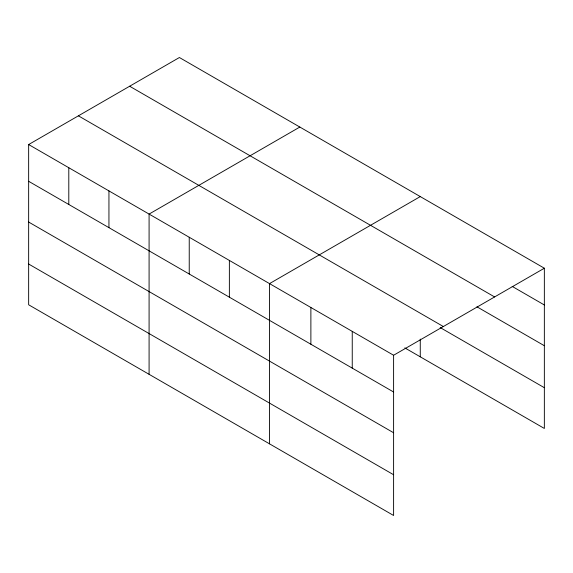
<?xml version="1.0" encoding="UTF-8"?>
<svg xmlns="http://www.w3.org/2000/svg" width="573" height="573" viewBox="0 0 573 573"><rect width="100%" height="100%" fill="white"/><g stroke="black" fill="none" stroke-linecap="round" stroke-linejoin="round"><path stroke-width="0.86" d="M28.65 144.546L393.601 355.253L393.601 515.485L28.65 304.779L28.65 144.546L179.399 57.515L544.35 268.221L544.35 428.454L404.825 347.897M299.829 127.048L149.087 214.08L149.087 374.312M420.267 196.582L269.518 283.614L269.518 443.846M393.601 355.253L544.35 268.221M512.183 286.4L544.35 304.972M129.648 86.237L494.606 296.943M476.944 306.806L544.35 345.72M78.394 115.832L443.352 326.531M440.179 327.563L544.35 387.699M28.65 181.297L393.601 392.004M28.65 222.045L393.601 432.751M28.65 264.031L393.601 474.738M420.267 339.094L420.267 356.814M352.245 331.373L352.245 368.124M310.881 307.493L310.881 344.244M229.372 260.436L229.372 297.186M189.233 237.258L189.233 274.009M108.942 190.902L108.942 227.653M68.796 167.724L68.796 204.475"/></g></svg>
